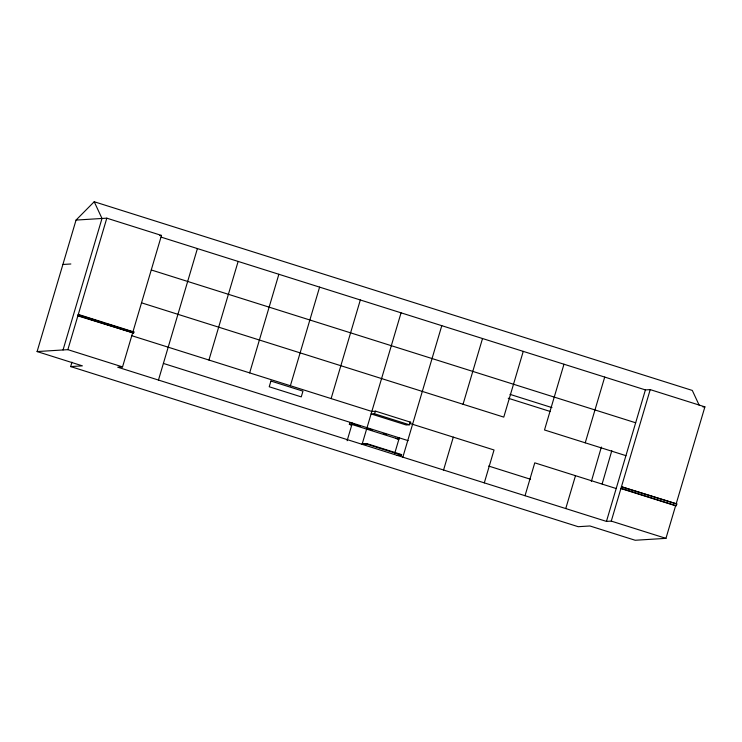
<?xml version="1.0" encoding="UTF-8"?>
<svg xmlns="http://www.w3.org/2000/svg" width="742" height="742" viewBox="0 0 742 742"><rect width="100%" height="100%" fill="white"/><g stroke="black" fill="none" stroke-linecap="round" stroke-linejoin="round"><path stroke-width="1.11" d="M591.346 481.465L601.363 447.027M602.152 483.895L611.816 450.672M71.965 362.189L70.666 366.576L82.381 365.852L37.1 351.56L76.046 220.077L94.215 201.741L692.305 390.44L699.112 405.076M63.042 349.955L101.997 218.473L94.215 201.741M37.1 351.56L67.856 349.658L106.811 218.176L161.487 235.427L132.874 332.045L105.531 323.419M79.236 314.729L78.188 314.793L77.827 315.869L78.912 315.804L79.236 314.729L133.922 331.98L133.597 333.056L77.873 315.869M676.825 503.957L621.444 486.743L676.825 503.957L676.296 505.738L675.6 505.784L665.954 538.358L611.269 521.107L606.455 521.403L117.728 367.207L122.541 366.91L132.549 333.121M158.463 380.062L197.409 248.57M208.929 360.037L238.136 261.425M249.655 372.892L278.871 274.271M290.391 385.738L319.598 287.126M331.118 398.593L360.324 299.972M347.117 440.739L352.357 423.051L349.788 422.903L349.361 424.331L351.541 425.018L349.361 424.331L351.931 424.461L398.881 439.292L395.588 438.29M401.06 312.827L362.096 444.31L366.455 444.041L401.496 455.096L401.645 454.605L366.594 443.549L362.235 443.818M366.455 444.041L366.594 443.549M394.707 453.39L399.307 437.863L397.545 437.975M402.841 457.165L441.787 325.673M443.568 470.011L453.306 437.14M463.045 404.269L482.523 338.528M484.303 482.866L494.033 449.986L409.723 423.394M523.249 351.374L503.772 417.115L141.611 302.857M525.03 495.712L534.769 462.841L616.194 488.533M563.976 364.22L544.507 429.97L625.933 455.653M565.756 508.558L575.495 475.687M585.234 442.816L604.711 377.075M606.455 521.403L645.401 389.912L650.215 389.615L704.9 406.866L676.129 503.994M611.269 521.107L650.215 389.615M675.6 505.784L620.915 488.533L621.611 488.486L622.139 486.706M374.339 413.721L375.665 411.198L410.716 422.254L409.389 424.776L406.143 424.971L371.093 413.915L374.339 413.721L409.389 424.776M409.593 422.346L410.716 422.254M76.046 220.077L106.811 218.176M159.567 235.548L161.487 235.427M62.894 264.477L70.861 263.985M132.874 332.045L133.922 331.98M375.665 411.198L371.825 411.43L131.872 335.727M702.971 406.987L704.9 406.866M398.371 454.8L401.645 454.605M397.137 455.365L401.496 455.096M665.954 538.358L635.189 540.259L589.909 525.976L578.194 526.699L70.666 366.576M161.079 237.115L645.401 389.912M151.34 269.986L635.671 422.782M509.995 394.364L551.974 407.608M508.224 398.231L550.202 411.467M78.188 314.793L104.436 323.076M78.912 315.804L133.597 333.056M621.611 488.486L676.296 505.738M163.416 363.441L408.128 440.646M488.653 466.05L530.567 479.276M352.756 423.84L360.399 426.251M366.956 428.32L372.419 430.045M383.345 433.495L386.619 434.524M67.856 349.658L122.541 366.91M270.923 381.045L269.225 386.767L301.261 396.877L302.959 391.145L270.923 381.045"/></g></svg>
